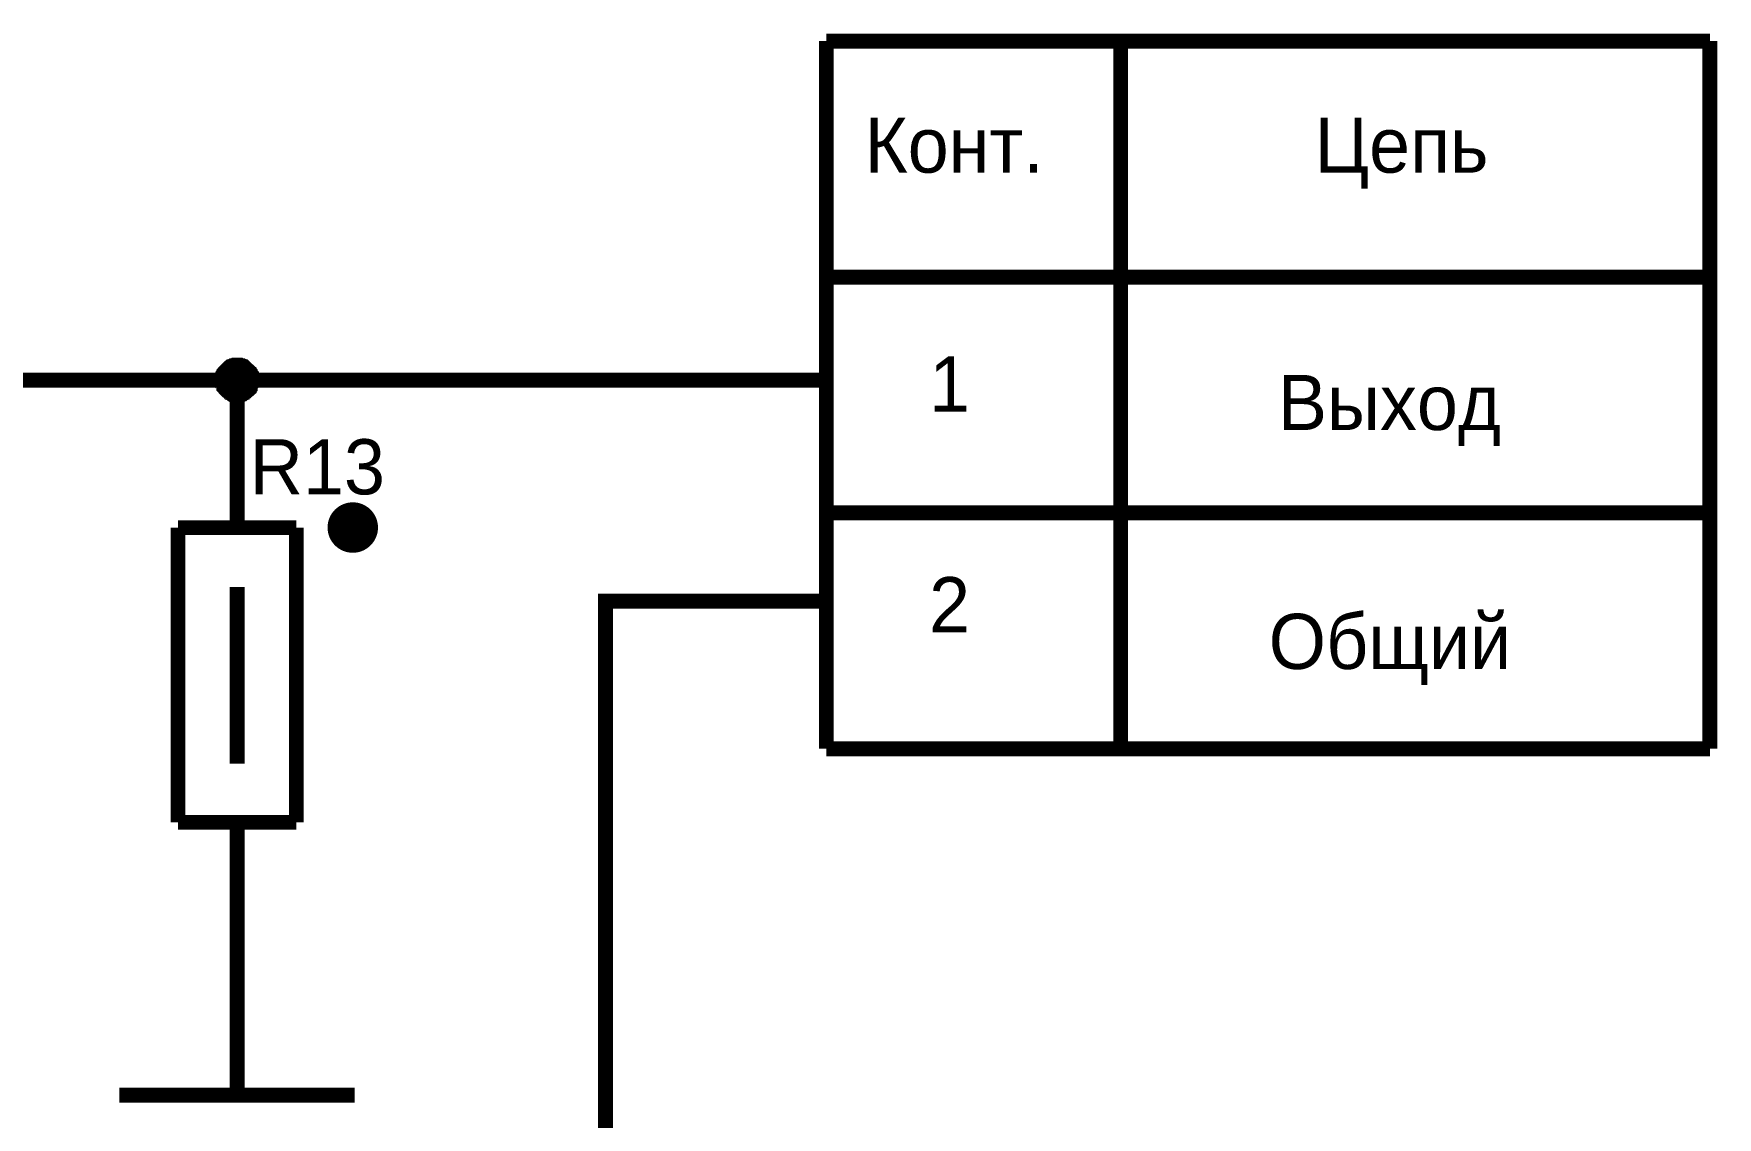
# Model space of a CAD drawing. Header units: millimetres. Extents: x 2.64 to 11.44, y 2.16 to 8.68.
# Drawn here: x 7.719 to 9.054, y 3.273 to 4.132 of the extents above; entities that cross this region are included whole.
import ezdxf

# ---------------------------------------------------------------- set-up
doc = ezdxf.new("R2010")
doc.units = ezdxf.units.MM
doc.header["$MEASUREMENT"] = 0
doc.layers.add('Sheet', color=255, linetype='Continuous')

msp = doc.modelspace()

# ---------------------------------------------------------------- linework, layer by layer
at = {"layer": 'Sheet', "const_width": 0.0118}
for points in [[(8.3479, 3.5648), (8.3479, 4.1258)], [(8.3479, 4.1258), (9.0486, 4.1258)], [(8.5813, 3.5648), (8.5813, 4.1258)], [(9.0486, 4.1258), (9.0486, 3.5648)], [(8.3479, 3.9386), (9.0486, 3.9386)], [(7.8689, 3.8571), (7.8689, 3.8576), (7.8689, 3.8585), (7.8689, 3.8589), (7.8693, 3.8594), (7.8693, 3.8599), (7.8693, 3.8608), (7.8698, 3.8612), (7.8698, 3.8617), (7.8702, 3.8621), (7.8702, 3.8626), (7.8707, 3.863), (7.8712, 3.8635), (7.8712, 3.864), (7.8716, 3.8644), (7.8721, 3.8649), (7.8725, 3.8653), (7.873, 3.8658), (7.8734, 3.8662), (7.8739, 3.8667), (7.8743, 3.8667), (7.8748, 3.8671), (7.8752, 3.8676), (7.8757, 3.8676), (7.8762, 3.868), (7.8766, 3.868), (7.8771, 3.8685), (7.878, 3.8685), (7.8784, 3.8685), (7.8789, 3.869), (7.8793, 3.869), (7.8803, 3.869), (7.8807, 3.869)], [(7.8689, 3.8571), (7.8689, 3.8576), (7.8689, 3.8585), (7.8689, 3.8589), (7.8693, 3.8594), (7.8693, 3.8599), (7.8693, 3.8608), (7.8698, 3.8612), (7.8698, 3.8617), (7.8702, 3.8621), (7.8702, 3.8626), (7.8707, 3.863), (7.8712, 3.8635), (7.8712, 3.864), (7.8716, 3.8644), (7.8721, 3.8649), (7.8725, 3.8653), (7.873, 3.8658), (7.8734, 3.8662), (7.8739, 3.8667), (7.8743, 3.8667), (7.8748, 3.8671), (7.8752, 3.8676), (7.8757, 3.8676), (7.8762, 3.868), (7.8766, 3.868), (7.8771, 3.8685), (7.878, 3.8685), (7.8784, 3.8685), (7.8789, 3.869), (7.8793, 3.869), (7.8803, 3.869), (7.8807, 3.869)], [(7.8689, 3.8571), (7.8689, 3.8576), (7.8689, 3.8585), (7.8689, 3.8589), (7.8693, 3.8594), (7.8693, 3.8599), (7.8693, 3.8608), (7.8698, 3.8612), (7.8698, 3.8617), (7.8702, 3.8621), (7.8702, 3.8626), (7.8707, 3.863), (7.8712, 3.8635), (7.8712, 3.864), (7.8716, 3.8644), (7.8721, 3.8649), (7.8725, 3.8653), (7.873, 3.8658), (7.8734, 3.8662), (7.8739, 3.8667), (7.8743, 3.8667), (7.8748, 3.8671), (7.8752, 3.8676), (7.8757, 3.8676), (7.8762, 3.868), (7.8766, 3.868), (7.8771, 3.8685), (7.878, 3.8685), (7.8784, 3.8685), (7.8789, 3.869), (7.8793, 3.869), (7.8803, 3.869), (7.8807, 3.869)], [(7.8689, 3.8571), (7.8689, 3.8576), (7.8689, 3.8585), (7.8689, 3.8589), (7.8693, 3.8594), (7.8693, 3.8599), (7.8693, 3.8608), (7.8698, 3.8612), (7.8698, 3.8617), (7.8702, 3.8621), (7.8702, 3.8626), (7.8707, 3.863), (7.8712, 3.8635), (7.8712, 3.864), (7.8716, 3.8644), (7.8721, 3.8649), (7.8725, 3.8653), (7.873, 3.8658), (7.8734, 3.8662), (7.8739, 3.8667), (7.8743, 3.8667), (7.8748, 3.8671), (7.8752, 3.8676), (7.8757, 3.8676), (7.8762, 3.868), (7.8766, 3.868), (7.8771, 3.8685), (7.878, 3.8685), (7.8784, 3.8685), (7.8789, 3.869), (7.8793, 3.869), (7.8803, 3.869), (7.8807, 3.869)], [(7.8689, 3.8571), (7.8689, 3.8576), (7.8689, 3.8585), (7.8689, 3.8589), (7.8693, 3.8594), (7.8693, 3.8599), (7.8693, 3.8608), (7.8698, 3.8612), (7.8698, 3.8617), (7.8702, 3.8621), (7.8702, 3.8626), (7.8707, 3.863), (7.8712, 3.8635), (7.8712, 3.864), (7.8716, 3.8644), (7.8721, 3.8649), (7.8725, 3.8653), (7.873, 3.8658), (7.8734, 3.8662), (7.8739, 3.8667), (7.8743, 3.8667), (7.8748, 3.8671), (7.8752, 3.8676), (7.8757, 3.8676), (7.8762, 3.868), (7.8766, 3.868), (7.8771, 3.8685), (7.878, 3.8685), (7.8784, 3.8685), (7.8789, 3.869), (7.8793, 3.869), (7.8803, 3.869), (7.8807, 3.869)], [(7.8689, 3.8571), (7.8689, 3.8576), (7.8689, 3.8585), (7.8689, 3.8589), (7.8693, 3.8594), (7.8693, 3.8599), (7.8693, 3.8608), (7.8698, 3.8612), (7.8698, 3.8617), (7.8702, 3.8621), (7.8702, 3.8626), (7.8707, 3.863), (7.8712, 3.8635), (7.8712, 3.864), (7.8716, 3.8644), (7.8721, 3.8649), (7.8725, 3.8653), (7.873, 3.8658), (7.8734, 3.8662), (7.8739, 3.8667), (7.8743, 3.8667), (7.8748, 3.8671), (7.8752, 3.8676), (7.8757, 3.8676), (7.8762, 3.868), (7.8766, 3.868), (7.8771, 3.8685), (7.878, 3.8685), (7.8784, 3.8685), (7.8789, 3.869), (7.8793, 3.869), (7.8803, 3.869), (7.8807, 3.869)], [(7.8807, 3.869), (7.8807, 3.869)], [(7.8807, 3.869), (7.8812, 3.869), (7.8821, 3.869), (7.8825, 3.869), (7.883, 3.8685), (7.8834, 3.8685), (7.8843, 3.8685), (7.8848, 3.868), (7.8853, 3.868), (7.8857, 3.8676), (7.8862, 3.8676), (7.8866, 3.8671), (7.8871, 3.8667), (7.8875, 3.8667), (7.888, 3.8662), (7.8884, 3.8658), (7.8889, 3.8653), (7.8894, 3.8649), (7.8898, 3.8644), (7.8903, 3.864), (7.8903, 3.8635), (7.8907, 3.863), (7.8912, 3.8626), (7.8912, 3.8621), (7.8916, 3.8617), (7.8916, 3.8612), (7.8921, 3.8608), (7.8921, 3.8599), (7.8921, 3.8594), (7.8925, 3.8589), (7.8925, 3.8585), (7.8925, 3.8576), (7.8925, 3.8571)], [(7.8807, 3.869), (7.8807, 3.869)], [(7.8807, 3.869), (7.8812, 3.869), (7.8821, 3.869), (7.8825, 3.869), (7.883, 3.8685), (7.8834, 3.8685), (7.8843, 3.8685), (7.8848, 3.868), (7.8853, 3.868), (7.8857, 3.8676), (7.8862, 3.8676), (7.8866, 3.8671), (7.8871, 3.8667), (7.8875, 3.8667), (7.888, 3.8662), (7.8884, 3.8658), (7.8889, 3.8653), (7.8894, 3.8649), (7.8898, 3.8644), (7.8903, 3.864), (7.8903, 3.8635), (7.8907, 3.863), (7.8912, 3.8626), (7.8912, 3.8621), (7.8916, 3.8617), (7.8916, 3.8612), (7.8921, 3.8608), (7.8921, 3.8599), (7.8921, 3.8594), (7.8925, 3.8589), (7.8925, 3.8585), (7.8925, 3.8576), (7.8925, 3.8571)], [(7.8807, 3.869), (7.8807, 3.869)], [(7.8807, 3.869), (7.8812, 3.869), (7.8821, 3.869), (7.8825, 3.869), (7.883, 3.8685), (7.8834, 3.8685), (7.8843, 3.8685), (7.8848, 3.868), (7.8853, 3.868), (7.8857, 3.8676), (7.8862, 3.8676), (7.8866, 3.8671), (7.8871, 3.8667), (7.8875, 3.8667), (7.888, 3.8662), (7.8884, 3.8658), (7.8889, 3.8653), (7.8894, 3.8649), (7.8898, 3.8644), (7.8903, 3.864), (7.8903, 3.8635), (7.8907, 3.863), (7.8912, 3.8626), (7.8912, 3.8621), (7.8916, 3.8617), (7.8916, 3.8612), (7.8921, 3.8608), (7.8921, 3.8599), (7.8921, 3.8594), (7.8925, 3.8589), (7.8925, 3.8585), (7.8925, 3.8576), (7.8925, 3.8571)], [(7.8807, 3.869), (7.8807, 3.869)], [(7.8807, 3.869), (7.8812, 3.869), (7.8821, 3.869), (7.8825, 3.869), (7.883, 3.8685), (7.8834, 3.8685), (7.8843, 3.8685), (7.8848, 3.868), (7.8853, 3.868), (7.8857, 3.8676), (7.8862, 3.8676), (7.8866, 3.8671), (7.8871, 3.8667), (7.8875, 3.8667), (7.888, 3.8662), (7.8884, 3.8658), (7.8889, 3.8653), (7.8894, 3.8649), (7.8898, 3.8644), (7.8903, 3.864), (7.8903, 3.8635), (7.8907, 3.863), (7.8912, 3.8626), (7.8912, 3.8621), (7.8916, 3.8617), (7.8916, 3.8612), (7.8921, 3.8608), (7.8921, 3.8599), (7.8921, 3.8594), (7.8925, 3.8589), (7.8925, 3.8585), (7.8925, 3.8576), (7.8925, 3.8571)], [(7.8807, 3.869), (7.8807, 3.869)], [(7.8807, 3.869), (7.8812, 3.869), (7.8821, 3.869), (7.8825, 3.869), (7.883, 3.8685), (7.8834, 3.8685), (7.8843, 3.8685), (7.8848, 3.868), (7.8853, 3.868), (7.8857, 3.8676), (7.8862, 3.8676), (7.8866, 3.8671), (7.8871, 3.8667), (7.8875, 3.8667), (7.888, 3.8662), (7.8884, 3.8658), (7.8889, 3.8653), (7.8894, 3.8649), (7.8898, 3.8644), (7.8903, 3.864), (7.8903, 3.8635), (7.8907, 3.863), (7.8912, 3.8626), (7.8912, 3.8621), (7.8916, 3.8617), (7.8916, 3.8612), (7.8921, 3.8608), (7.8921, 3.8599), (7.8921, 3.8594), (7.8925, 3.8589), (7.8925, 3.8585), (7.8925, 3.8576), (7.8925, 3.8571)], [(7.8807, 3.869), (7.8807, 3.869)], [(7.8807, 3.869), (7.8812, 3.869), (7.8821, 3.869), (7.8825, 3.869), (7.883, 3.8685), (7.8834, 3.8685), (7.8843, 3.8685), (7.8848, 3.868), (7.8853, 3.868), (7.8857, 3.8676), (7.8862, 3.8676), (7.8866, 3.8671), (7.8871, 3.8667), (7.8875, 3.8667), (7.888, 3.8662), (7.8884, 3.8658), (7.8889, 3.8653), (7.8894, 3.8649), (7.8898, 3.8644), (7.8903, 3.864), (7.8903, 3.8635), (7.8907, 3.863), (7.8912, 3.8626), (7.8912, 3.8621), (7.8916, 3.8617), (7.8916, 3.8612), (7.8921, 3.8608), (7.8921, 3.8599), (7.8921, 3.8594), (7.8925, 3.8589), (7.8925, 3.8585), (7.8925, 3.8576), (7.8925, 3.8571)], [(7.5304, 3.8571), (7.5304, 3.8571), (8.231, 3.8571), (8.231, 3.8571)], [(7.8807, 3.8453), (7.8803, 3.8453), (7.8793, 3.8453), (7.8789, 3.8453), (7.8784, 3.8457), (7.878, 3.8457), (7.8771, 3.8457), (7.8766, 3.8462), (7.8762, 3.8462), (7.8757, 3.8462), (7.8752, 3.8466), (7.8748, 3.8471), (7.8743, 3.8471), (7.8739, 3.8476), (7.8734, 3.848), (7.873, 3.8485), (7.8725, 3.8485), (7.8721, 3.8489), (7.8716, 3.8494), (7.8712, 3.8498), (7.8712, 3.8503), (7.8707, 3.8507), (7.8702, 3.8512), (7.8702, 3.8517), (7.8698, 3.8526), (7.8698, 3.853), (7.8693, 3.8535), (7.8693, 3.8539), (7.8693, 3.8548), (7.8689, 3.8553), (7.8689, 3.8558), (7.8689, 3.8567), (7.8689, 3.8571)], [(7.8689, 3.8571), (7.8689, 3.8571)], [(7.8807, 3.8453), (7.8803, 3.8453), (7.8793, 3.8453), (7.8789, 3.8453), (7.8784, 3.8457), (7.878, 3.8457), (7.8771, 3.8457), (7.8766, 3.8462), (7.8762, 3.8462), (7.8757, 3.8462), (7.8752, 3.8466), (7.8748, 3.8471), (7.8743, 3.8471), (7.8739, 3.8476), (7.8734, 3.848), (7.873, 3.8485), (7.8725, 3.8485), (7.8721, 3.8489), (7.8716, 3.8494), (7.8712, 3.8498), (7.8712, 3.8503), (7.8707, 3.8507), (7.8702, 3.8512), (7.8702, 3.8517), (7.8698, 3.8526), (7.8698, 3.853), (7.8693, 3.8535), (7.8693, 3.8539), (7.8693, 3.8548), (7.8689, 3.8553), (7.8689, 3.8558), (7.8689, 3.8567), (7.8689, 3.8571)], [(7.8689, 3.8571), (7.8689, 3.8571)], [(7.8807, 3.8453), (7.8803, 3.8453), (7.8793, 3.8453), (7.8789, 3.8453), (7.8784, 3.8457), (7.878, 3.8457), (7.8771, 3.8457), (7.8766, 3.8462), (7.8762, 3.8462), (7.8757, 3.8462), (7.8752, 3.8466), (7.8748, 3.8471), (7.8743, 3.8471), (7.8739, 3.8476), (7.8734, 3.848), (7.873, 3.8485), (7.8725, 3.8485), (7.8721, 3.8489), (7.8716, 3.8494), (7.8712, 3.8498), (7.8712, 3.8503), (7.8707, 3.8507), (7.8702, 3.8512), (7.8702, 3.8517), (7.8698, 3.8526), (7.8698, 3.853), (7.8693, 3.8535), (7.8693, 3.8539), (7.8693, 3.8548), (7.8689, 3.8553), (7.8689, 3.8558), (7.8689, 3.8567), (7.8689, 3.8571)], [(7.8689, 3.8571), (7.8689, 3.8571)], [(7.8807, 3.8453), (7.8803, 3.8453), (7.8793, 3.8453), (7.8789, 3.8453), (7.8784, 3.8457), (7.878, 3.8457), (7.8771, 3.8457), (7.8766, 3.8462), (7.8762, 3.8462), (7.8757, 3.8462), (7.8752, 3.8466), (7.8748, 3.8471), (7.8743, 3.8471), (7.8739, 3.8476), (7.8734, 3.848), (7.873, 3.8485), (7.8725, 3.8485), (7.8721, 3.8489), (7.8716, 3.8494), (7.8712, 3.8498), (7.8712, 3.8503), (7.8707, 3.8507), (7.8702, 3.8512), (7.8702, 3.8517), (7.8698, 3.8526), (7.8698, 3.853), (7.8693, 3.8535), (7.8693, 3.8539), (7.8693, 3.8548), (7.8689, 3.8553), (7.8689, 3.8558), (7.8689, 3.8567), (7.8689, 3.8571)], [(7.8689, 3.8571), (7.8689, 3.8571)], [(7.8807, 3.8453), (7.8803, 3.8453), (7.8793, 3.8453), (7.8789, 3.8453), (7.8784, 3.8457), (7.878, 3.8457), (7.8771, 3.8457), (7.8766, 3.8462), (7.8762, 3.8462), (7.8757, 3.8462), (7.8752, 3.8466), (7.8748, 3.8471), (7.8743, 3.8471), (7.8739, 3.8476), (7.8734, 3.848), (7.873, 3.8485), (7.8725, 3.8485), (7.8721, 3.8489), (7.8716, 3.8494), (7.8712, 3.8498), (7.8712, 3.8503), (7.8707, 3.8507), (7.8702, 3.8512), (7.8702, 3.8517), (7.8698, 3.8526), (7.8698, 3.853), (7.8693, 3.8535), (7.8693, 3.8539), (7.8693, 3.8548), (7.8689, 3.8553), (7.8689, 3.8558), (7.8689, 3.8567), (7.8689, 3.8571)], [(7.8689, 3.8571), (7.8689, 3.8571)], [(7.8807, 3.8453), (7.8803, 3.8453), (7.8793, 3.8453), (7.8789, 3.8453), (7.8784, 3.8457), (7.878, 3.8457), (7.8771, 3.8457), (7.8766, 3.8462), (7.8762, 3.8462), (7.8757, 3.8462), (7.8752, 3.8466), (7.8748, 3.8471), (7.8743, 3.8471), (7.8739, 3.8476), (7.8734, 3.848), (7.873, 3.8485), (7.8725, 3.8485), (7.8721, 3.8489), (7.8716, 3.8494), (7.8712, 3.8498), (7.8712, 3.8503), (7.8707, 3.8507), (7.8702, 3.8512), (7.8702, 3.8517), (7.8698, 3.8526), (7.8698, 3.853), (7.8693, 3.8535), (7.8693, 3.8539), (7.8693, 3.8548), (7.8689, 3.8553), (7.8689, 3.8558), (7.8689, 3.8567), (7.8689, 3.8571)], [(7.8689, 3.8571), (7.8689, 3.8571)], [(7.8925, 3.8571), (7.8925, 3.8567), (7.8925, 3.8558), (7.8925, 3.8553), (7.8921, 3.8548), (7.8921, 3.8539), (7.8921, 3.8535), (7.8916, 3.853), (7.8916, 3.8526), (7.8912, 3.8517), (7.8912, 3.8512), (7.8907, 3.8507), (7.8903, 3.8503), (7.8903, 3.8498), (7.8898, 3.8494), (7.8894, 3.8489), (7.8889, 3.8485), (7.8884, 3.8485), (7.888, 3.848), (7.8875, 3.8476), (7.8871, 3.8471), (7.8866, 3.8471), (7.8862, 3.8466), (7.8857, 3.8462), (7.8853, 3.8462), (7.8848, 3.8462), (7.8843, 3.8457), (7.8834, 3.8457), (7.883, 3.8457), (7.8825, 3.8453), (7.8821, 3.8453), (7.8812, 3.8453), (7.8807, 3.8453)], [(7.8925, 3.8571), (7.8925, 3.8567), (7.8925, 3.8558), (7.8925, 3.8553), (7.8921, 3.8548), (7.8921, 3.8539), (7.8921, 3.8535), (7.8916, 3.853), (7.8916, 3.8526), (7.8912, 3.8517), (7.8912, 3.8512), (7.8907, 3.8507), (7.8903, 3.8503), (7.8903, 3.8498), (7.8898, 3.8494), (7.8894, 3.8489), (7.8889, 3.8485), (7.8884, 3.8485), (7.888, 3.848), (7.8875, 3.8476), (7.8871, 3.8471), (7.8866, 3.8471), (7.8862, 3.8466), (7.8857, 3.8462), (7.8853, 3.8462), (7.8848, 3.8462), (7.8843, 3.8457), (7.8834, 3.8457), (7.883, 3.8457), (7.8825, 3.8453), (7.8821, 3.8453), (7.8812, 3.8453), (7.8807, 3.8453)], [(7.8807, 3.7401), (7.8807, 3.8571)], [(7.8925, 3.8571), (7.8925, 3.8567), (7.8925, 3.8558), (7.8925, 3.8553), (7.8921, 3.8548), (7.8921, 3.8539), (7.8921, 3.8535), (7.8916, 3.853), (7.8916, 3.8526), (7.8912, 3.8517), (7.8912, 3.8512), (7.8907, 3.8507), (7.8903, 3.8503), (7.8903, 3.8498), (7.8898, 3.8494), (7.8894, 3.8489), (7.8889, 3.8485), (7.8884, 3.8485), (7.888, 3.848), (7.8875, 3.8476), (7.8871, 3.8471), (7.8866, 3.8471), (7.8862, 3.8466), (7.8857, 3.8462), (7.8853, 3.8462), (7.8848, 3.8462), (7.8843, 3.8457), (7.8834, 3.8457), (7.883, 3.8457), (7.8825, 3.8453), (7.8821, 3.8453), (7.8812, 3.8453), (7.8807, 3.8453)], [(7.8925, 3.8571), (7.8925, 3.8567), (7.8925, 3.8558), (7.8925, 3.8553), (7.8921, 3.8548), (7.8921, 3.8539), (7.8921, 3.8535), (7.8916, 3.853), (7.8916, 3.8526), (7.8912, 3.8517), (7.8912, 3.8512), (7.8907, 3.8507), (7.8903, 3.8503), (7.8903, 3.8498), (7.8898, 3.8494), (7.8894, 3.8489), (7.8889, 3.8485), (7.8884, 3.8485), (7.888, 3.848), (7.8875, 3.8476), (7.8871, 3.8471), (7.8866, 3.8471), (7.8862, 3.8466), (7.8857, 3.8462), (7.8853, 3.8462), (7.8848, 3.8462), (7.8843, 3.8457), (7.8834, 3.8457), (7.883, 3.8457), (7.8825, 3.8453), (7.8821, 3.8453), (7.8812, 3.8453), (7.8807, 3.8453)], [(7.8925, 3.8571), (7.8925, 3.8567), (7.8925, 3.8558), (7.8925, 3.8553), (7.8921, 3.8548), (7.8921, 3.8539), (7.8921, 3.8535), (7.8916, 3.853), (7.8916, 3.8526), (7.8912, 3.8517), (7.8912, 3.8512), (7.8907, 3.8507), (7.8903, 3.8503), (7.8903, 3.8498), (7.8898, 3.8494), (7.8894, 3.8489), (7.8889, 3.8485), (7.8884, 3.8485), (7.888, 3.848), (7.8875, 3.8476), (7.8871, 3.8471), (7.8866, 3.8471), (7.8862, 3.8466), (7.8857, 3.8462), (7.8853, 3.8462), (7.8848, 3.8462), (7.8843, 3.8457), (7.8834, 3.8457), (7.883, 3.8457), (7.8825, 3.8453), (7.8821, 3.8453), (7.8812, 3.8453), (7.8807, 3.8453)], [(7.8925, 3.8571), (7.8925, 3.8567), (7.8925, 3.8558), (7.8925, 3.8553), (7.8921, 3.8548), (7.8921, 3.8539), (7.8921, 3.8535), (7.8916, 3.853), (7.8916, 3.8526), (7.8912, 3.8517), (7.8912, 3.8512), (7.8907, 3.8507), (7.8903, 3.8503), (7.8903, 3.8498), (7.8898, 3.8494), (7.8894, 3.8489), (7.8889, 3.8485), (7.8884, 3.8485), (7.888, 3.848), (7.8875, 3.8476), (7.8871, 3.8471), (7.8866, 3.8471), (7.8862, 3.8466), (7.8857, 3.8462), (7.8853, 3.8462), (7.8848, 3.8462), (7.8843, 3.8457), (7.8834, 3.8457), (7.883, 3.8457), (7.8825, 3.8453), (7.8821, 3.8453), (7.8812, 3.8453), (7.8807, 3.8453)], [(7.8925, 3.8571), (7.8925, 3.8571), (7.8925, 3.8571), (7.8925, 3.8571), (7.8925, 3.8571), (7.8925, 3.8571), (7.8925, 3.8571), (7.8925, 3.8571), (7.8925, 3.8571), (7.8925, 3.8571), (7.8925, 3.8571), (7.8925, 3.8571), (7.8925, 3.8571), (7.8925, 3.8571), (7.8925, 3.8571), (7.8925, 3.8571), (7.8925, 3.8571), (7.8925, 3.8571), (7.8925, 3.8571), (7.8925, 3.8571), (7.8925, 3.8571), (7.8925, 3.8571), (7.8925, 3.8571), (7.8925, 3.8571), (7.8925, 3.8571), (7.8925, 3.8571), (7.8925, 3.8571), (7.8925, 3.8571), (7.8925, 3.8571), (7.8925, 3.8571), (7.8925, 3.8571), (7.8925, 3.8571), (7.8925, 3.8571)], [(7.8925, 3.8571), (7.8925, 3.8571)], [(7.8925, 3.8571), (7.8925, 3.8571), (7.8925, 3.8571), (7.8925, 3.8571), (7.8925, 3.8571), (7.8925, 3.8571), (7.8925, 3.8571), (7.8925, 3.8571), (7.8925, 3.8571), (7.8925, 3.8571), (7.8925, 3.8571), (7.8925, 3.8571), (7.8925, 3.8571), (7.8925, 3.8571), (7.8925, 3.8571), (7.8925, 3.8571), (7.8925, 3.8571), (7.8925, 3.8571), (7.8925, 3.8571), (7.8925, 3.8571), (7.8925, 3.8571), (7.8925, 3.8571), (7.8925, 3.8571), (7.8925, 3.8571), (7.8925, 3.8571), (7.8925, 3.8571), (7.8925, 3.8571), (7.8925, 3.8571), (7.8925, 3.8571), (7.8925, 3.8571), (7.8925, 3.8571), (7.8925, 3.8571), (7.8925, 3.8571)], [(7.8925, 3.8571), (7.8925, 3.8571)], [(7.8925, 3.8571), (7.8925, 3.8571), (7.8925, 3.8571), (7.8925, 3.8571), (7.8925, 3.8571), (7.8925, 3.8571), (7.8925, 3.8571), (7.8925, 3.8571), (7.8925, 3.8571), (7.8925, 3.8571), (7.8925, 3.8571), (7.8925, 3.8571), (7.8925, 3.8571), (7.8925, 3.8571), (7.8925, 3.8571), (7.8925, 3.8571), (7.8925, 3.8571), (7.8925, 3.8571), (7.8925, 3.8571), (7.8925, 3.8571), (7.8925, 3.8571), (7.8925, 3.8571), (7.8925, 3.8571), (7.8925, 3.8571), (7.8925, 3.8571), (7.8925, 3.8571), (7.8925, 3.8571), (7.8925, 3.8571), (7.8925, 3.8571), (7.8925, 3.8571), (7.8925, 3.8571), (7.8925, 3.8571), (7.8925, 3.8571)], [(7.8925, 3.8571), (7.8925, 3.8571)], [(7.8925, 3.8571), (7.8925, 3.8571), (7.8925, 3.8571), (7.8925, 3.8571), (7.8925, 3.8571), (7.8925, 3.8571), (7.8925, 3.8571), (7.8925, 3.8571), (7.8925, 3.8571), (7.8925, 3.8571), (7.8925, 3.8571), (7.8925, 3.8571), (7.8925, 3.8571), (7.8925, 3.8571), (7.8925, 3.8571), (7.8925, 3.8571), (7.8925, 3.8571), (7.8925, 3.8571), (7.8925, 3.8571), (7.8925, 3.8571), (7.8925, 3.8571), (7.8925, 3.8571), (7.8925, 3.8571), (7.8925, 3.8571), (7.8925, 3.8571), (7.8925, 3.8571), (7.8925, 3.8571), (7.8925, 3.8571), (7.8925, 3.8571), (7.8925, 3.8571), (7.8925, 3.8571), (7.8925, 3.8571), (7.8925, 3.8571)], [(7.8925, 3.8571), (7.8925, 3.8571)], [(7.8925, 3.8571), (7.8925, 3.8571), (7.8925, 3.8571), (7.8925, 3.8571), (7.8925, 3.8571), (7.8925, 3.8571), (7.8925, 3.8571), (7.8925, 3.8571), (7.8925, 3.8571), (7.8925, 3.8571), (7.8925, 3.8571), (7.8925, 3.8571), (7.8925, 3.8571), (7.8925, 3.8571), (7.8925, 3.8571), (7.8925, 3.8571), (7.8925, 3.8571), (7.8925, 3.8571), (7.8925, 3.8571), (7.8925, 3.8571), (7.8925, 3.8571), (7.8925, 3.8571), (7.8925, 3.8571), (7.8925, 3.8571), (7.8925, 3.8571), (7.8925, 3.8571), (7.8925, 3.8571), (7.8925, 3.8571), (7.8925, 3.8571), (7.8925, 3.8571), (7.8925, 3.8571), (7.8925, 3.8571), (7.8925, 3.8571)], [(7.8925, 3.8571), (7.8925, 3.8571)], [(7.8925, 3.8571), (7.8925, 3.8571), (7.8925, 3.8571), (7.8925, 3.8571), (7.8925, 3.8571), (7.8925, 3.8571), (7.8925, 3.8571), (7.8925, 3.8571), (7.8925, 3.8571), (7.8925, 3.8571), (7.8925, 3.8571), (7.8925, 3.8571), (7.8925, 3.8571), (7.8925, 3.8571), (7.8925, 3.8571), (7.8925, 3.8571), (7.8925, 3.8571), (7.8925, 3.8571), (7.8925, 3.8571), (7.8925, 3.8571), (7.8925, 3.8571), (7.8925, 3.8571), (7.8925, 3.8571), (7.8925, 3.8571), (7.8925, 3.8571), (7.8925, 3.8571), (7.8925, 3.8571), (7.8925, 3.8571), (7.8925, 3.8571), (7.8925, 3.8571), (7.8925, 3.8571), (7.8925, 3.8571), (7.8925, 3.8571)], [(7.8925, 3.8571), (7.8925, 3.8571)], [(8.3479, 3.8571), (8.231, 3.8571)], [(8.3479, 3.7519), (9.0486, 3.7519)], [(7.8338, 3.7401), (7.8338, 3.5065)], [(7.9276, 3.7401), (7.8338, 3.7401)], [(7.9276, 3.5065), (7.9276, 3.7401)], [(7.8807, 3.553), (7.8807, 3.6932)], [(8.1728, 2.9802), (8.1728, 3.0389), (8.1728, 3.6818), (8.231, 3.6818)], [(8.3479, 3.6818), (8.231, 3.6818)], [(8.3479, 3.5648), (9.0486, 3.5648)], [(7.8338, 3.5065), (7.9276, 3.5065)], [(7.8807, 3.5065), (7.8807, 3.3895)], [(7.8807, 3.2902), (7.8807, 3.3895)], [(7.974, 3.2902), (7.7874, 3.2902)]]:
    msp.add_lwpolyline(points, dxfattribs=at)
at = {"layer": 'Sheet', "const_width": 0.02}
msp.add_lwpolyline([(7.9624, 3.7402, 1), (7.9824, 3.7402, 1)], format="xyb", close=True, dxfattribs=at)

# ---------------------------------------------------------------- texts
at = {"layer": 'Sheet'}
for s, height, p in [('Конт.', 0.04371, (8.3784, 4.0215)), ('Цепь', 0.04371, (8.7351, 4.0215)), ('1', 0.0437, (8.4294, 3.8321)), ('Выход', 0.04371, (8.706, 3.8175)), ('R13', 0.04371, (7.8907, 3.7665)), ('2', 0.0437, (8.4294, 3.6572)), ('Общий', 0.04371, (8.6987, 3.6281))]:
    msp.add_text(s, height=height, dxfattribs=at).set_placement(p)

doc.saveas('drawing.dxf')
